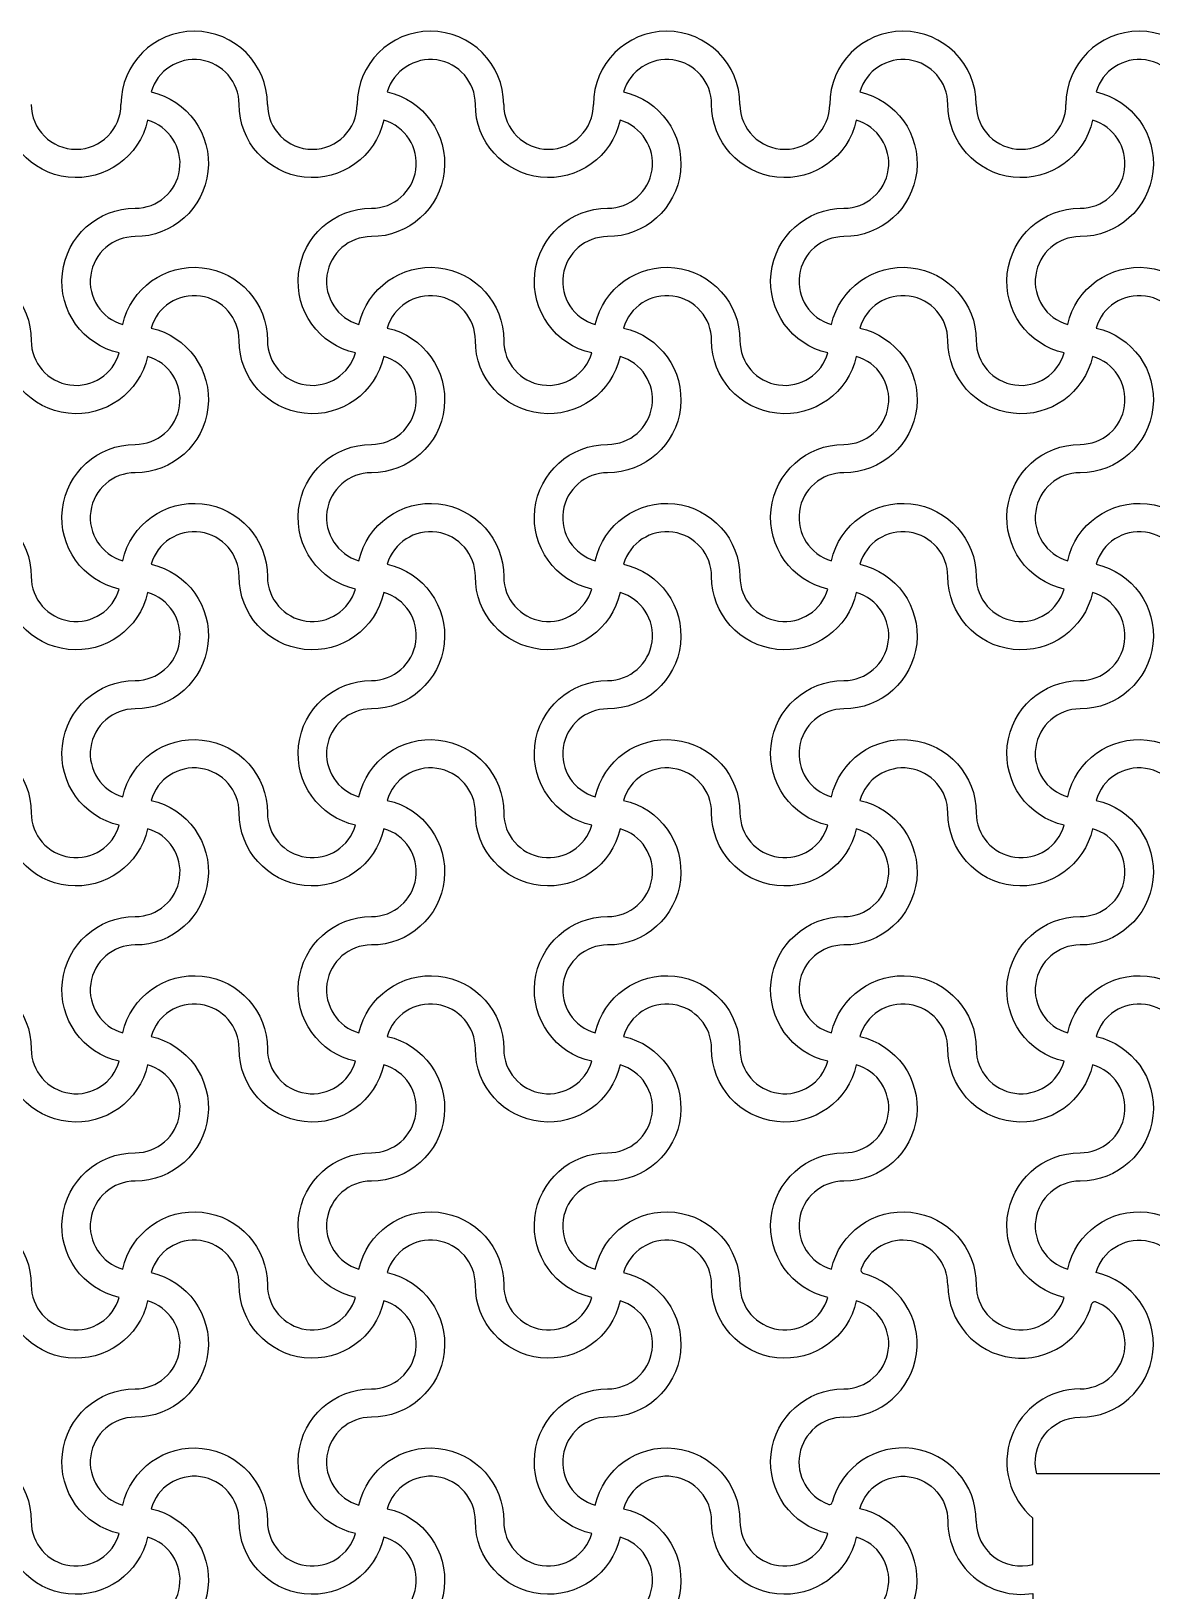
# Model space of a CAD drawing. Header units: millimetres. Extents: x 24 to 345, y 12 to 201.
# Drawn here: x 55.019 to 56.917, y 40.176 to 42.818 of the extents above; entities that cross this region are included whole.
import ezdxf

# ---------------------------------------------------------------- set-up
doc = ezdxf.new("R2010")
doc.units = ezdxf.units.MM
doc.header["$MEASUREMENT"] = 0
doc.layers.add('5th metal (rf+ground)', color=240, linetype='Continuous')

msp = doc.modelspace()

# ---------------------------------------------------------------- linework, layer by layer
at = {"layer": '5th metal (rf+ground)'}
msp.add_line((56.7153, 40.22089), (56.7153, 40.29947), dxfattribs=at)
msp.add_line((56.7153, 40.22089), (56.7153, 40.29947), dxfattribs=at)
msp.add_line((56.7153, 40.22089), (56.7153, 40.29947), dxfattribs=at)
msp.add_line((56.7153, 40.22089), (56.7153, 40.29947), dxfattribs=at)
for points in [[(55.21633, 42.66724, -0.8959788), (54.9713, 42.69421, 0.8687853), (54.82227, 42.71524, -0.8959788), (54.7953, 42.47021, 0.8687853), (54.77427, 42.32118, -0.8959788), (55.0193, 42.29421, 0.8687853), (55.16833, 42.27318, -0.8959788), (55.1953, 42.51821, 0.8687853)], [(55.21633, 42.66724, -0.8959788), (54.9713, 42.69421, 0.8687853), (54.82227, 42.71524, -0.8959788), (54.7953, 42.47021, 0.8687853), (54.77427, 42.32118, -0.8959788), (55.0193, 42.29421, 0.8687853), (55.16833, 42.27318, -0.8959788), (55.1953, 42.51821, 0.8687853)], [(55.21633, 42.66724, -0.8959788), (54.9713, 42.69421, 0.8687853), (54.82227, 42.71524, -0.8959788), (54.7953, 42.47021, 0.8687853), (54.77427, 42.32118, -0.8959788), (55.0193, 42.29421, 0.8687853), (55.16833, 42.27318, -0.8959788), (55.1953, 42.51821, 0.8687853)], [(55.21633, 42.66724, -0.8959788), (54.9713, 42.69421, 0.8687853), (54.82227, 42.71524, -0.8959788), (54.7953, 42.47021, 0.8687853), (54.77427, 42.32118, -0.8959788), (55.0193, 42.29421, 0.8687853), (55.16833, 42.27318, -0.8959788), (55.1953, 42.51821, 0.8687853)], [(55.61633, 42.66724, -0.8959788), (55.3713, 42.69421, 0.8687853), (55.22227, 42.71524, -0.8959788), (55.1953, 42.47021, 0.8687853), (55.17427, 42.32118, -0.8959788), (55.4193, 42.29421, 0.8687853), (55.56833, 42.27318, -0.8959788), (55.5953, 42.51821, 0.8687853)], [(55.61633, 42.66724, -0.8959788), (55.3713, 42.69421, 0.8687853), (55.22227, 42.71524, -0.8959788), (55.1953, 42.47021, 0.8687853), (55.17427, 42.32118, -0.8959788), (55.4193, 42.29421, 0.8687853), (55.56833, 42.27318, -0.8959788), (55.5953, 42.51821, 0.8687853)], [(55.61633, 42.66724, -0.8959788), (55.3713, 42.69421, 0.8687853), (55.22227, 42.71524, -0.8959788), (55.1953, 42.47021, 0.8687853), (55.17427, 42.32118, -0.8959788), (55.4193, 42.29421, 0.8687853), (55.56833, 42.27318, -0.8959788), (55.5953, 42.51821, 0.8687853)], [(55.61633, 42.66724, -0.8959788), (55.3713, 42.69421, 0.8687853), (55.22227, 42.71524, -0.8959788), (55.1953, 42.47021, 0.8687853), (55.17427, 42.32118, -0.8959788), (55.4193, 42.29421, 0.8687853), (55.56833, 42.27318, -0.8959788), (55.5953, 42.51821, 0.8687853)], [(56.01633, 42.66724, -0.8959788), (55.7713, 42.69421, 0.8687853), (55.62227, 42.71524, -0.8959788), (55.5953, 42.47021, 0.8687853), (55.57427, 42.32118, -0.8959788), (55.8193, 42.29421, 0.8687853), (55.96833, 42.27318, -0.8959788), (55.9953, 42.51821, 0.8687853)], [(56.01633, 42.66724, -0.8959788), (55.7713, 42.69421, 0.8687853), (55.62227, 42.71524, -0.8959788), (55.5953, 42.47021, 0.8687853), (55.57427, 42.32118, -0.8959788), (55.8193, 42.29421, 0.8687853), (55.96833, 42.27318, -0.8959788), (55.9953, 42.51821, 0.8687853)], [(56.01633, 42.66724, -0.8959788), (55.7713, 42.69421, 0.8687853), (55.62227, 42.71524, -0.8959788), (55.5953, 42.47021, 0.8687853), (55.57427, 42.32118, -0.8959788), (55.8193, 42.29421, 0.8687853), (55.96833, 42.27318, -0.8959788), (55.9953, 42.51821, 0.8687853)], [(56.01633, 42.66724, -0.8959788), (55.7713, 42.69421, 0.8687853), (55.62227, 42.71524, -0.8959788), (55.5953, 42.47021, 0.8687853), (55.57427, 42.32118, -0.8959788), (55.8193, 42.29421, 0.8687853), (55.96833, 42.27318, -0.8959788), (55.9953, 42.51821, 0.8687853)], [(56.41633, 42.66724, -0.8959788), (56.1713, 42.69421, 0.8687853), (56.02227, 42.71524, -0.8959788), (55.9953, 42.47021, 0.8687853), (55.97427, 42.32118, -0.8959788), (56.2193, 42.29421, 0.8687853), (56.36833, 42.27318, -0.8959788), (56.3953, 42.51821, 0.8687853)], [(56.41633, 42.66724, -0.8959788), (56.1713, 42.69421, 0.8687853), (56.02227, 42.71524, -0.8959788), (55.9953, 42.47021, 0.8687853), (55.97427, 42.32118, -0.8959788), (56.2193, 42.29421, 0.8687853), (56.36833, 42.27318, -0.8959788), (56.3953, 42.51821, 0.8687853)], [(56.41633, 42.66724, -0.8959788), (56.1713, 42.69421, 0.8687853), (56.02227, 42.71524, -0.8959788), (55.9953, 42.47021, 0.8687853), (55.97427, 42.32118, -0.8959788), (56.2193, 42.29421, 0.8687853), (56.36833, 42.27318, -0.8959788), (56.3953, 42.51821, 0.8687853)], [(56.41633, 42.66724, -0.8959788), (56.1713, 42.69421, 0.8687853), (56.02227, 42.71524, -0.8959788), (55.9953, 42.47021, 0.8687853), (55.97427, 42.32118, -0.8959788), (56.2193, 42.29421, 0.8687853), (56.36833, 42.27318, -0.8959788), (56.3953, 42.51821, 0.8687853)], [(56.81633, 42.66724, -0.8959788), (56.5713, 42.69421, 0.8687853), (56.42227, 42.71524, -0.8959788), (56.3953, 42.47021, 0.8687853), (56.37427, 42.32118, -0.8959788), (56.6193, 42.29421, 0.8687853), (56.76833, 42.27318, -0.8959788), (56.7953, 42.51821, 0.8687853)], [(56.81633, 42.66724, -0.8959788), (56.5713, 42.69421, 0.8687853), (56.42227, 42.71524, -0.8959788), (56.3953, 42.47021, 0.8687853), (56.37427, 42.32118, -0.8959788), (56.6193, 42.29421, 0.8687853), (56.76833, 42.27318, -0.8959788), (56.7953, 42.51821, 0.8687853)], [(56.81633, 42.66724, -0.8959788), (56.5713, 42.69421, 0.8687853), (56.42227, 42.71524, -0.8959788), (56.3953, 42.47021, 0.8687853), (56.37427, 42.32118, -0.8959788), (56.6193, 42.29421, 0.8687853), (56.76833, 42.27318, -0.8959788), (56.7953, 42.51821, 0.8687853)], [(56.81633, 42.66724, -0.8959788), (56.5713, 42.69421, 0.8687853), (56.42227, 42.71524, -0.8959788), (56.3953, 42.47021, 0.8687853), (56.37427, 42.32118, -0.8959788), (56.6193, 42.29421, 0.8687853), (56.76833, 42.27318, -0.8959788), (56.7953, 42.51821, 0.8687853)], [(57.21633, 42.66724, -0.8959788), (56.9713, 42.69421, 0.8687853), (56.82227, 42.71524, -0.8959788), (56.7953, 42.47021, 0.8687853), (56.77427, 42.32118, -0.8959788), (57.0193, 42.29421, 0.8687853), (57.16833, 42.27318, -0.8959788), (57.1953, 42.51821, 0.8687853)], [(57.21633, 42.66724, -0.8959788), (56.9713, 42.69421, 0.8687853), (56.82227, 42.71524, -0.8959788), (56.7953, 42.47021, 0.8687853), (56.77427, 42.32118, -0.8959788), (57.0193, 42.29421, 0.8687853), (57.16833, 42.27318, -0.8959788), (57.1953, 42.51821, 0.8687853)], [(57.21633, 42.66724, -0.8959788), (56.9713, 42.69421, 0.8687853), (56.82227, 42.71524, -0.8959788), (56.7953, 42.47021, 0.8687853), (56.77427, 42.32118, -0.8959788), (57.0193, 42.29421, 0.8687853), (57.16833, 42.27318, -0.8959788), (57.1953, 42.51821, 0.8687853)], [(57.21633, 42.66724, -0.8959788), (56.9713, 42.69421, 0.8687853), (56.82227, 42.71524, -0.8959788), (56.7953, 42.47021, 0.8687853), (56.77427, 42.32118, -0.8959788), (57.0193, 42.29421, 0.8687853), (57.16833, 42.27318, -0.8959788), (57.1953, 42.51821, 0.8687853)], [(55.21633, 42.26724, -0.8959788), (54.9713, 42.29421, 0.8687853), (54.82227, 42.31524, -0.8959788), (54.7953, 42.07021, 0.8687853), (54.77427, 41.92118, -0.8959788), (55.0193, 41.89421, 0.8687853), (55.16833, 41.87318, -0.8959788), (55.1953, 42.11821, 0.8687853)], [(55.21633, 42.26724, -0.8959788), (54.9713, 42.29421, 0.8687853), (54.82227, 42.31524, -0.8959788), (54.7953, 42.07021, 0.8687853), (54.77427, 41.92118, -0.8959788), (55.0193, 41.89421, 0.8687853), (55.16833, 41.87318, -0.8959788), (55.1953, 42.11821, 0.8687853)], [(55.21633, 42.26724, -0.8959788), (54.9713, 42.29421, 0.8687853), (54.82227, 42.31524, -0.8959788), (54.7953, 42.07021, 0.8687853), (54.77427, 41.92118, -0.8959788), (55.0193, 41.89421, 0.8687853), (55.16833, 41.87318, -0.8959788), (55.1953, 42.11821, 0.8687853)], [(55.21633, 42.26724, -0.8959788), (54.9713, 42.29421, 0.8687853), (54.82227, 42.31524, -0.8959788), (54.7953, 42.07021, 0.8687853), (54.77427, 41.92118, -0.8959788), (55.0193, 41.89421, 0.8687853), (55.16833, 41.87318, -0.8959788), (55.1953, 42.11821, 0.8687853)], [(55.61633, 42.26724, -0.8959788), (55.3713, 42.29421, 0.8687853), (55.22227, 42.31524, -0.8959788), (55.1953, 42.07021, 0.8687853), (55.17427, 41.92118, -0.8959788), (55.4193, 41.89421, 0.8687853), (55.56833, 41.87318, -0.8959788), (55.5953, 42.11821, 0.8687853)], [(55.61633, 42.26724, -0.8959788), (55.3713, 42.29421, 0.8687853), (55.22227, 42.31524, -0.8959788), (55.1953, 42.07021, 0.8687853), (55.17427, 41.92118, -0.8959788), (55.4193, 41.89421, 0.8687853), (55.56833, 41.87318, -0.8959788), (55.5953, 42.11821, 0.8687853)], [(55.61633, 42.26724, -0.8959788), (55.3713, 42.29421, 0.8687853), (55.22227, 42.31524, -0.8959788), (55.1953, 42.07021, 0.8687853), (55.17427, 41.92118, -0.8959788), (55.4193, 41.89421, 0.8687853), (55.56833, 41.87318, -0.8959788), (55.5953, 42.11821, 0.8687853)], [(55.61633, 42.26724, -0.8959788), (55.3713, 42.29421, 0.8687853), (55.22227, 42.31524, -0.8959788), (55.1953, 42.07021, 0.8687853), (55.17427, 41.92118, -0.8959788), (55.4193, 41.89421, 0.8687853), (55.56833, 41.87318, -0.8959788), (55.5953, 42.11821, 0.8687853)], [(56.01633, 42.26724, -0.8959788), (55.7713, 42.29421, 0.8687853), (55.62227, 42.31524, -0.8959788), (55.5953, 42.07021, 0.8687853), (55.57427, 41.92118, -0.8959788), (55.8193, 41.89421, 0.8687853), (55.96833, 41.87318, -0.8959788), (55.9953, 42.11821, 0.8687853)], [(56.01633, 42.26724, -0.8959788), (55.7713, 42.29421, 0.8687853), (55.62227, 42.31524, -0.8959788), (55.5953, 42.07021, 0.8687853), (55.57427, 41.92118, -0.8959788), (55.8193, 41.89421, 0.8687853), (55.96833, 41.87318, -0.8959788), (55.9953, 42.11821, 0.8687853)], [(56.01633, 42.26724, -0.8959788), (55.7713, 42.29421, 0.8687853), (55.62227, 42.31524, -0.8959788), (55.5953, 42.07021, 0.8687853), (55.57427, 41.92118, -0.8959788), (55.8193, 41.89421, 0.8687853), (55.96833, 41.87318, -0.8959788), (55.9953, 42.11821, 0.8687853)], [(56.01633, 42.26724, -0.8959788), (55.7713, 42.29421, 0.8687853), (55.62227, 42.31524, -0.8959788), (55.5953, 42.07021, 0.8687853), (55.57427, 41.92118, -0.8959788), (55.8193, 41.89421, 0.8687853), (55.96833, 41.87318, -0.8959788), (55.9953, 42.11821, 0.8687853)], [(56.41633, 42.26724, -0.8959788), (56.1713, 42.29421, 0.8687853), (56.02227, 42.31524, -0.8959788), (55.9953, 42.07021, 0.8687853), (55.97427, 41.92118, -0.8959788), (56.2193, 41.89421, 0.8687853), (56.36833, 41.87318, -0.8959788), (56.3953, 42.11821, 0.8687853)], [(56.41633, 42.26724, -0.8959788), (56.1713, 42.29421, 0.8687853), (56.02227, 42.31524, -0.8959788), (55.9953, 42.07021, 0.8687853), (55.97427, 41.92118, -0.8959788), (56.2193, 41.89421, 0.8687853), (56.36833, 41.87318, -0.8959788), (56.3953, 42.11821, 0.8687853)], [(56.41633, 42.26724, -0.8959788), (56.1713, 42.29421, 0.8687853), (56.02227, 42.31524, -0.8959788), (55.9953, 42.07021, 0.8687853), (55.97427, 41.92118, -0.8959788), (56.2193, 41.89421, 0.8687853), (56.36833, 41.87318, -0.8959788), (56.3953, 42.11821, 0.8687853)], [(56.41633, 42.26724, -0.8959788), (56.1713, 42.29421, 0.8687853), (56.02227, 42.31524, -0.8959788), (55.9953, 42.07021, 0.8687853), (55.97427, 41.92118, -0.8959788), (56.2193, 41.89421, 0.8687853), (56.36833, 41.87318, -0.8959788), (56.3953, 42.11821, 0.8687853)], [(56.81633, 42.26724, -0.8959788), (56.5713, 42.29421, 0.8687853), (56.42227, 42.31524, -0.8959788), (56.3953, 42.07021, 0.8687853), (56.37427, 41.92118, -0.8959788), (56.6193, 41.89421, 0.8687853), (56.76833, 41.87318, -0.8959788), (56.7953, 42.11821, 0.8687853)], [(56.81633, 42.26724, -0.8959788), (56.5713, 42.29421, 0.8687853), (56.42227, 42.31524, -0.8959788), (56.3953, 42.07021, 0.8687853), (56.37427, 41.92118, -0.8959788), (56.6193, 41.89421, 0.8687853), (56.76833, 41.87318, -0.8959788), (56.7953, 42.11821, 0.8687853)], [(56.81633, 42.26724, -0.8959788), (56.5713, 42.29421, 0.8687853), (56.42227, 42.31524, -0.8959788), (56.3953, 42.07021, 0.8687853), (56.37427, 41.92118, -0.8959788), (56.6193, 41.89421, 0.8687853), (56.76833, 41.87318, -0.8959788), (56.7953, 42.11821, 0.8687853)], [(56.81633, 42.26724, -0.8959788), (56.5713, 42.29421, 0.8687853), (56.42227, 42.31524, -0.8959788), (56.3953, 42.07021, 0.8687853), (56.37427, 41.92118, -0.8959788), (56.6193, 41.89421, 0.8687853), (56.76833, 41.87318, -0.8959788), (56.7953, 42.11821, 0.8687853)], [(57.21633, 42.26724, -0.8959788), (56.9713, 42.29421, 0.8687853), (56.82227, 42.31524, -0.8959788), (56.7953, 42.07021, 0.8687853), (56.77427, 41.92118, -0.8959788), (57.0193, 41.89421, 0.8687853), (57.16833, 41.87318, -0.8959788), (57.1953, 42.11821, 0.8687853)], [(57.21633, 42.26724, -0.8959788), (56.9713, 42.29421, 0.8687853), (56.82227, 42.31524, -0.8959788), (56.7953, 42.07021, 0.8687853), (56.77427, 41.92118, -0.8959788), (57.0193, 41.89421, 0.8687853), (57.16833, 41.87318, -0.8959788), (57.1953, 42.11821, 0.8687853)], [(57.21633, 42.26724, -0.8959788), (56.9713, 42.29421, 0.8687853), (56.82227, 42.31524, -0.8959788), (56.7953, 42.07021, 0.8687853), (56.77427, 41.92118, -0.8959788), (57.0193, 41.89421, 0.8687853), (57.16833, 41.87318, -0.8959788), (57.1953, 42.11821, 0.8687853)], [(57.21633, 42.26724, -0.8959788), (56.9713, 42.29421, 0.8687853), (56.82227, 42.31524, -0.8959788), (56.7953, 42.07021, 0.8687853), (56.77427, 41.92118, -0.8959788), (57.0193, 41.89421, 0.8687853), (57.16833, 41.87318, -0.8959788), (57.1953, 42.11821, 0.8687853)], [(55.21633, 41.86724, -0.8959788), (54.9713, 41.89421, 0.8687853), (54.82227, 41.91524, -0.8959788), (54.7953, 41.67021, 0.8687853), (54.77427, 41.52118, -0.8959788), (55.0193, 41.49421, 0.8687853), (55.16833, 41.47318, -0.8959788), (55.1953, 41.71821, 0.8687853)], [(55.21633, 41.86724, -0.8959788), (54.9713, 41.89421, 0.8687853), (54.82227, 41.91524, -0.8959788), (54.7953, 41.67021, 0.8687853), (54.77427, 41.52118, -0.8959788), (55.0193, 41.49421, 0.8687853), (55.16833, 41.47318, -0.8959788), (55.1953, 41.71821, 0.8687853)], [(55.21633, 41.86724, -0.8959788), (54.9713, 41.89421, 0.8687853), (54.82227, 41.91524, -0.8959788), (54.7953, 41.67021, 0.8687853), (54.77427, 41.52118, -0.8959788), (55.0193, 41.49421, 0.8687853), (55.16833, 41.47318, -0.8959788), (55.1953, 41.71821, 0.8687853)], [(55.21633, 41.86724, -0.8959788), (54.9713, 41.89421, 0.8687853), (54.82227, 41.91524, -0.8959788), (54.7953, 41.67021, 0.8687853), (54.77427, 41.52118, -0.8959788), (55.0193, 41.49421, 0.8687853), (55.16833, 41.47318, -0.8959788), (55.1953, 41.71821, 0.8687853)], [(55.61633, 41.86724, -0.8959788), (55.3713, 41.89421, 0.8687853), (55.22227, 41.91524, -0.8959788), (55.1953, 41.67021, 0.8687853), (55.17427, 41.52118, -0.8959788), (55.4193, 41.49421, 0.8687853), (55.56833, 41.47318, -0.8959788), (55.5953, 41.71821, 0.8687853)], [(55.61633, 41.86724, -0.8959788), (55.3713, 41.89421, 0.8687853), (55.22227, 41.91524, -0.8959788), (55.1953, 41.67021, 0.8687853), (55.17427, 41.52118, -0.8959788), (55.4193, 41.49421, 0.8687853), (55.56833, 41.47318, -0.8959788), (55.5953, 41.71821, 0.8687853)], [(55.61633, 41.86724, -0.8959788), (55.3713, 41.89421, 0.8687853), (55.22227, 41.91524, -0.8959788), (55.1953, 41.67021, 0.8687853), (55.17427, 41.52118, -0.8959788), (55.4193, 41.49421, 0.8687853), (55.56833, 41.47318, -0.8959788), (55.5953, 41.71821, 0.8687853)], [(55.61633, 41.86724, -0.8959788), (55.3713, 41.89421, 0.8687853), (55.22227, 41.91524, -0.8959788), (55.1953, 41.67021, 0.8687853), (55.17427, 41.52118, -0.8959788), (55.4193, 41.49421, 0.8687853), (55.56833, 41.47318, -0.8959788), (55.5953, 41.71821, 0.8687853)], [(56.01633, 41.86724, -0.8959788), (55.7713, 41.89421, 0.8687853), (55.62227, 41.91524, -0.8959788), (55.5953, 41.67021, 0.8687853), (55.57427, 41.52118, -0.8959788), (55.8193, 41.49421, 0.8687853), (55.96833, 41.47318, -0.8959788), (55.9953, 41.71821, 0.8687853)], [(56.01633, 41.86724, -0.8959788), (55.7713, 41.89421, 0.8687853), (55.62227, 41.91524, -0.8959788), (55.5953, 41.67021, 0.8687853), (55.57427, 41.52118, -0.8959788), (55.8193, 41.49421, 0.8687853), (55.96833, 41.47318, -0.8959788), (55.9953, 41.71821, 0.8687853)], [(56.01633, 41.86724, -0.8959788), (55.7713, 41.89421, 0.8687853), (55.62227, 41.91524, -0.8959788), (55.5953, 41.67021, 0.8687853), (55.57427, 41.52118, -0.8959788), (55.8193, 41.49421, 0.8687853), (55.96833, 41.47318, -0.8959788), (55.9953, 41.71821, 0.8687853)], [(56.01633, 41.86724, -0.8959788), (55.7713, 41.89421, 0.8687853), (55.62227, 41.91524, -0.8959788), (55.5953, 41.67021, 0.8687853), (55.57427, 41.52118, -0.8959788), (55.8193, 41.49421, 0.8687853), (55.96833, 41.47318, -0.8959788), (55.9953, 41.71821, 0.8687853)], [(56.41633, 41.86724, -0.8959788), (56.1713, 41.89421, 0.8687853), (56.02227, 41.91524, -0.8959788), (55.9953, 41.67021, 0.8687853), (55.97427, 41.52118, -0.8959788), (56.2193, 41.49421, 0.8687853), (56.36833, 41.47318, -0.8959788), (56.3953, 41.71821, 0.8687853)], [(56.41633, 41.86724, -0.8959788), (56.1713, 41.89421, 0.8687853), (56.02227, 41.91524, -0.8959788), (55.9953, 41.67021, 0.8687853), (55.97427, 41.52118, -0.8959788), (56.2193, 41.49421, 0.8687853), (56.36833, 41.47318, -0.8959788), (56.3953, 41.71821, 0.8687853)], [(56.41633, 41.86724, -0.8959788), (56.1713, 41.89421, 0.8687853), (56.02227, 41.91524, -0.8959788), (55.9953, 41.67021, 0.8687853), (55.97427, 41.52118, -0.8959788), (56.2193, 41.49421, 0.8687853), (56.36833, 41.47318, -0.8959788), (56.3953, 41.71821, 0.8687853)], [(56.41633, 41.86724, -0.8959788), (56.1713, 41.89421, 0.8687853), (56.02227, 41.91524, -0.8959788), (55.9953, 41.67021, 0.8687853), (55.97427, 41.52118, -0.8959788), (56.2193, 41.49421, 0.8687853), (56.36833, 41.47318, -0.8959788), (56.3953, 41.71821, 0.8687853)], [(56.81633, 41.86724, -0.8959788), (56.5713, 41.89421, 0.8687853), (56.42227, 41.91524, -0.8959788), (56.3953, 41.67021, 0.8687853), (56.37427, 41.52118, -0.8959788), (56.6193, 41.49421, 0.8687853), (56.76833, 41.47318, -0.8959788), (56.7953, 41.71821, 0.8687853)], [(56.81633, 41.86724, -0.8959788), (56.5713, 41.89421, 0.8687853), (56.42227, 41.91524, -0.8959788), (56.3953, 41.67021, 0.8687853), (56.37427, 41.52118, -0.8959788), (56.6193, 41.49421, 0.8687853), (56.76833, 41.47318, -0.8959788), (56.7953, 41.71821, 0.8687853)], [(56.81633, 41.86724, -0.8959788), (56.5713, 41.89421, 0.8687853), (56.42227, 41.91524, -0.8959788), (56.3953, 41.67021, 0.8687853), (56.37427, 41.52118, -0.8959788), (56.6193, 41.49421, 0.8687853), (56.76833, 41.47318, -0.8959788), (56.7953, 41.71821, 0.8687853)], [(56.81633, 41.86724, -0.8959788), (56.5713, 41.89421, 0.8687853), (56.42227, 41.91524, -0.8959788), (56.3953, 41.67021, 0.8687853), (56.37427, 41.52118, -0.8959788), (56.6193, 41.49421, 0.8687853), (56.76833, 41.47318, -0.8959788), (56.7953, 41.71821, 0.8687853)], [(57.21633, 41.86724, -0.8959788), (56.9713, 41.89421, 0.8687853), (56.82227, 41.91524, -0.8959788), (56.7953, 41.67021, 0.8687853), (56.77427, 41.52118, -0.8959788), (57.0193, 41.49421, 0.8687853), (57.16833, 41.47318, -0.8959788), (57.1953, 41.71821, 0.8687853)], [(57.21633, 41.86724, -0.8959788), (56.9713, 41.89421, 0.8687853), (56.82227, 41.91524, -0.8959788), (56.7953, 41.67021, 0.8687853), (56.77427, 41.52118, -0.8959788), (57.0193, 41.49421, 0.8687853), (57.16833, 41.47318, -0.8959788), (57.1953, 41.71821, 0.8687853)], [(57.21633, 41.86724, -0.8959788), (56.9713, 41.89421, 0.8687853), (56.82227, 41.91524, -0.8959788), (56.7953, 41.67021, 0.8687853), (56.77427, 41.52118, -0.8959788), (57.0193, 41.49421, 0.8687853), (57.16833, 41.47318, -0.8959788), (57.1953, 41.71821, 0.8687853)], [(57.21633, 41.86724, -0.8959788), (56.9713, 41.89421, 0.8687853), (56.82227, 41.91524, -0.8959788), (56.7953, 41.67021, 0.8687853), (56.77427, 41.52118, -0.8959788), (57.0193, 41.49421, 0.8687853), (57.16833, 41.47318, -0.8959788), (57.1953, 41.71821, 0.8687853)], [(55.21633, 41.46724, -0.8959788), (54.9713, 41.49421, 0.8687853), (54.82227, 41.51524, -0.8959788), (54.7953, 41.27021, 0.8687853), (54.77427, 41.12118, -0.8959788), (55.0193, 41.09421, 0.8687853), (55.16833, 41.07318, -0.8959788), (55.1953, 41.31821, 0.8687853)], [(55.21633, 41.46724, -0.8959788), (54.9713, 41.49421, 0.8687853), (54.82227, 41.51524, -0.8959788), (54.7953, 41.27021, 0.8687853), (54.77427, 41.12118, -0.8959788), (55.0193, 41.09421, 0.8687853), (55.16833, 41.07318, -0.8959788), (55.1953, 41.31821, 0.8687853)], [(55.21633, 41.46724, -0.8959788), (54.9713, 41.49421, 0.8687853), (54.82227, 41.51524, -0.8959788), (54.7953, 41.27021, 0.8687853), (54.77427, 41.12118, -0.8959788), (55.0193, 41.09421, 0.8687853), (55.16833, 41.07318, -0.8959788), (55.1953, 41.31821, 0.8687853)], [(55.21633, 41.46724, -0.8959788), (54.9713, 41.49421, 0.8687853), (54.82227, 41.51524, -0.8959788), (54.7953, 41.27021, 0.8687853), (54.77427, 41.12118, -0.8959788), (55.0193, 41.09421, 0.8687853), (55.16833, 41.07318, -0.8959788), (55.1953, 41.31821, 0.8687853)], [(55.61633, 41.46724, -0.8959788), (55.3713, 41.49421, 0.8687853), (55.22227, 41.51524, -0.8959788), (55.1953, 41.27021, 0.8687853), (55.17427, 41.12118, -0.8959788), (55.4193, 41.09421, 0.8687853), (55.56833, 41.07318, -0.8959788), (55.5953, 41.31821, 0.8687853)], [(55.61633, 41.46724, -0.8959788), (55.3713, 41.49421, 0.8687853), (55.22227, 41.51524, -0.8959788), (55.1953, 41.27021, 0.8687853), (55.17427, 41.12118, -0.8959788), (55.4193, 41.09421, 0.8687853), (55.56833, 41.07318, -0.8959788), (55.5953, 41.31821, 0.8687853)], [(55.61633, 41.46724, -0.8959788), (55.3713, 41.49421, 0.8687853), (55.22227, 41.51524, -0.8959788), (55.1953, 41.27021, 0.8687853), (55.17427, 41.12118, -0.8959788), (55.4193, 41.09421, 0.8687853), (55.56833, 41.07318, -0.8959788), (55.5953, 41.31821, 0.8687853)], [(55.61633, 41.46724, -0.8959788), (55.3713, 41.49421, 0.8687853), (55.22227, 41.51524, -0.8959788), (55.1953, 41.27021, 0.8687853), (55.17427, 41.12118, -0.8959788), (55.4193, 41.09421, 0.8687853), (55.56833, 41.07318, -0.8959788), (55.5953, 41.31821, 0.8687853)], [(56.01633, 41.46724, -0.8959788), (55.7713, 41.49421, 0.8687853), (55.62227, 41.51524, -0.8959788), (55.5953, 41.27021, 0.8687853), (55.57427, 41.12118, -0.8959788), (55.8193, 41.09421, 0.8687853), (55.96833, 41.07318, -0.8959788), (55.9953, 41.31821, 0.8687853)], [(56.01633, 41.46724, -0.8959788), (55.7713, 41.49421, 0.8687853), (55.62227, 41.51524, -0.8959788), (55.5953, 41.27021, 0.8687853), (55.57427, 41.12118, -0.8959788), (55.8193, 41.09421, 0.8687853), (55.96833, 41.07318, -0.8959788), (55.9953, 41.31821, 0.8687853)], [(56.01633, 41.46724, -0.8959788), (55.7713, 41.49421, 0.8687853), (55.62227, 41.51524, -0.8959788), (55.5953, 41.27021, 0.8687853), (55.57427, 41.12118, -0.8959788), (55.8193, 41.09421, 0.8687853), (55.96833, 41.07318, -0.8959788), (55.9953, 41.31821, 0.8687853)], [(56.01633, 41.46724, -0.8959788), (55.7713, 41.49421, 0.8687853), (55.62227, 41.51524, -0.8959788), (55.5953, 41.27021, 0.8687853), (55.57427, 41.12118, -0.8959788), (55.8193, 41.09421, 0.8687853), (55.96833, 41.07318, -0.8959788), (55.9953, 41.31821, 0.8687853)], [(56.41633, 41.46724, -0.8959788), (56.1713, 41.49421, 0.8687853), (56.02227, 41.51524, -0.8959788), (55.9953, 41.27021, 0.8687853), (55.97427, 41.12118, -0.8959788), (56.2193, 41.09421, 0.8687853), (56.36833, 41.07318, -0.8959788), (56.3953, 41.31821, 0.8687853)], [(56.41633, 41.46724, -0.8959788), (56.1713, 41.49421, 0.8687853), (56.02227, 41.51524, -0.8959788), (55.9953, 41.27021, 0.8687853), (55.97427, 41.12118, -0.8959788), (56.2193, 41.09421, 0.8687853), (56.36833, 41.07318, -0.8959788), (56.3953, 41.31821, 0.8687853)], [(56.41633, 41.46724, -0.8959788), (56.1713, 41.49421, 0.8687853), (56.02227, 41.51524, -0.8959788), (55.9953, 41.27021, 0.8687853), (55.97427, 41.12118, -0.8959788), (56.2193, 41.09421, 0.8687853), (56.36833, 41.07318, -0.8959788), (56.3953, 41.31821, 0.8687853)], [(56.41633, 41.46724, -0.8959788), (56.1713, 41.49421, 0.8687853), (56.02227, 41.51524, -0.8959788), (55.9953, 41.27021, 0.8687853), (55.97427, 41.12118, -0.8959788), (56.2193, 41.09421, 0.8687853), (56.36833, 41.07318, -0.8959788), (56.3953, 41.31821, 0.8687853)], [(56.81633, 41.46724, -0.8959788), (56.5713, 41.49421, 0.8687853), (56.42227, 41.51524, -0.8959788), (56.3953, 41.27021, 0.8687853), (56.37427, 41.12118, -0.8959788), (56.6193, 41.09421, 0.8687853), (56.76833, 41.07318, -0.8959788), (56.7953, 41.31821, 0.8687853)], [(56.81633, 41.46724, -0.8959788), (56.5713, 41.49421, 0.8687853), (56.42227, 41.51524, -0.8959788), (56.3953, 41.27021, 0.8687853), (56.37427, 41.12118, -0.8959788), (56.6193, 41.09421, 0.8687853), (56.76833, 41.07318, -0.8959788), (56.7953, 41.31821, 0.8687853)], [(56.81633, 41.46724, -0.8959788), (56.5713, 41.49421, 0.8687853), (56.42227, 41.51524, -0.8959788), (56.3953, 41.27021, 0.8687853), (56.37427, 41.12118, -0.8959788), (56.6193, 41.09421, 0.8687853), (56.76833, 41.07318, -0.8959788), (56.7953, 41.31821, 0.8687853)], [(56.81633, 41.46724, -0.8959788), (56.5713, 41.49421, 0.8687853), (56.42227, 41.51524, -0.8959788), (56.3953, 41.27021, 0.8687853), (56.37427, 41.12118, -0.8959788), (56.6193, 41.09421, 0.8687853), (56.76833, 41.07318, -0.8959788), (56.7953, 41.31821, 0.8687853)], [(57.21633, 41.46724, -0.8959788), (56.9713, 41.49421, 0.8687853), (56.82227, 41.51524, -0.8959788), (56.7953, 41.27021, 0.8687853), (56.77427, 41.12118, -0.8959788), (57.0193, 41.09421, 0.8687853), (57.16833, 41.07318, -0.8959788), (57.1953, 41.31821, 0.8687853)], [(57.21633, 41.46724, -0.8959788), (56.9713, 41.49421, 0.8687853), (56.82227, 41.51524, -0.8959788), (56.7953, 41.27021, 0.8687853), (56.77427, 41.12118, -0.8959788), (57.0193, 41.09421, 0.8687853), (57.16833, 41.07318, -0.8959788), (57.1953, 41.31821, 0.8687853)], [(57.21633, 41.46724, -0.8959788), (56.9713, 41.49421, 0.8687853), (56.82227, 41.51524, -0.8959788), (56.7953, 41.27021, 0.8687853), (56.77427, 41.12118, -0.8959788), (57.0193, 41.09421, 0.8687853), (57.16833, 41.07318, -0.8959788), (57.1953, 41.31821, 0.8687853)], [(57.21633, 41.46724, -0.8959788), (56.9713, 41.49421, 0.8687853), (56.82227, 41.51524, -0.8959788), (56.7953, 41.27021, 0.8687853), (56.77427, 41.12118, -0.8959788), (57.0193, 41.09421, 0.8687853), (57.16833, 41.07318, -0.8959788), (57.1953, 41.31821, 0.8687853)], [(55.21633, 41.06724, -0.8959788), (54.9713, 41.09421, 0.8687853), (54.82227, 41.11524, -0.8959788), (54.7953, 40.87021, 0.8687853), (54.77427, 40.72118, -0.8959788), (55.0193, 40.69421, 0.8687853), (55.16833, 40.67318, -0.8959788), (55.1953, 40.91821, 0.8687853)], [(55.21633, 41.06724, -0.8959788), (54.9713, 41.09421, 0.8687853), (54.82227, 41.11524, -0.8959788), (54.7953, 40.87021, 0.8687853), (54.77427, 40.72118, -0.8959788), (55.0193, 40.69421, 0.8687853), (55.16833, 40.67318, -0.8959788), (55.1953, 40.91821, 0.8687853)], [(55.21633, 41.06724, -0.8959788), (54.9713, 41.09421, 0.8687853), (54.82227, 41.11524, -0.8959788), (54.7953, 40.87021, 0.8687853), (54.77427, 40.72118, -0.8959788), (55.0193, 40.69421, 0.8687853), (55.16833, 40.67318, -0.8959788), (55.1953, 40.91821, 0.8687853)], [(55.21633, 41.06724, -0.8959788), (54.9713, 41.09421, 0.8687853), (54.82227, 41.11524, -0.8959788), (54.7953, 40.87021, 0.8687853), (54.77427, 40.72118, -0.8959788), (55.0193, 40.69421, 0.8687853), (55.16833, 40.67318, -0.8959788), (55.1953, 40.91821, 0.8687853)], [(55.61633, 41.06724, -0.8959788), (55.3713, 41.09421, 0.8687853), (55.22227, 41.11524, -0.8959788), (55.1953, 40.87021, 0.8687853), (55.17427, 40.72118, -0.8959788), (55.4193, 40.69421, 0.8687853), (55.56833, 40.67318, -0.8959788), (55.5953, 40.91821, 0.8687853)], [(55.61633, 41.06724, -0.8959788), (55.3713, 41.09421, 0.8687853), (55.22227, 41.11524, -0.8959788), (55.1953, 40.87021, 0.8687853), (55.17427, 40.72118, -0.8959788), (55.4193, 40.69421, 0.8687853), (55.56833, 40.67318, -0.8959788), (55.5953, 40.91821, 0.8687853)], [(55.61633, 41.06724, -0.8959788), (55.3713, 41.09421, 0.8687853), (55.22227, 41.11524, -0.8959788), (55.1953, 40.87021, 0.8687853), (55.17427, 40.72118, -0.8959788), (55.4193, 40.69421, 0.8687853), (55.56833, 40.67318, -0.8959788), (55.5953, 40.91821, 0.8687853)], [(55.61633, 41.06724, -0.8959788), (55.3713, 41.09421, 0.8687853), (55.22227, 41.11524, -0.8959788), (55.1953, 40.87021, 0.8687853), (55.17427, 40.72118, -0.8959788), (55.4193, 40.69421, 0.8687853), (55.56833, 40.67318, -0.8959788), (55.5953, 40.91821, 0.8687853)], [(56.01633, 41.06724, -0.8959788), (55.7713, 41.09421, 0.8687853), (55.62227, 41.11524, -0.8959788), (55.5953, 40.87021, 0.8687853), (55.57427, 40.72118, -0.8959788), (55.8193, 40.69421, 0.8687853), (55.96833, 40.67318, -0.8959788), (55.9953, 40.91821, 0.8687853)], [(56.01633, 41.06724, -0.8959788), (55.7713, 41.09421, 0.8687853), (55.62227, 41.11524, -0.8959788), (55.5953, 40.87021, 0.8687853), (55.57427, 40.72118, -0.8959788), (55.8193, 40.69421, 0.8687853), (55.96833, 40.67318, -0.8959788), (55.9953, 40.91821, 0.8687853)], [(56.01633, 41.06724, -0.8959788), (55.7713, 41.09421, 0.8687853), (55.62227, 41.11524, -0.8959788), (55.5953, 40.87021, 0.8687853), (55.57427, 40.72118, -0.8959788), (55.8193, 40.69421, 0.8687853), (55.96833, 40.67318, -0.8959788), (55.9953, 40.91821, 0.8687853)], [(56.01633, 41.06724, -0.8959788), (55.7713, 41.09421, 0.8687853), (55.62227, 41.11524, -0.8959788), (55.5953, 40.87021, 0.8687853), (55.57427, 40.72118, -0.8959788), (55.8193, 40.69421, 0.8687853), (55.96833, 40.67318, -0.8959788), (55.9953, 40.91821, 0.8687853)], [(56.41633, 41.06724, -0.8959788), (56.1713, 41.09421, 0.8687853), (56.02227, 41.11524, -0.8959788), (55.9953, 40.87021, 0.8687853), (55.97427, 40.72118, -0.8959788), (56.2193, 40.69421, 0.8687853), (56.36833, 40.67318, -0.8959788), (56.3953, 40.91821, 0.8687853)], [(56.41633, 41.06724, -0.8959788), (56.1713, 41.09421, 0.8687853), (56.02227, 41.11524, -0.8959788), (55.9953, 40.87021, 0.8687853), (55.97427, 40.72118, -0.8959788), (56.2193, 40.69421, 0.8687853), (56.36833, 40.67318, -0.8959788), (56.3953, 40.91821, 0.8687853)], [(56.41633, 41.06724, -0.8959788), (56.1713, 41.09421, 0.8687853), (56.02227, 41.11524, -0.8959788), (55.9953, 40.87021, 0.8687853), (55.97427, 40.72118, -0.8959788), (56.2193, 40.69421, 0.8687853), (56.36833, 40.67318, -0.8959788), (56.3953, 40.91821, 0.8687853)], [(56.41633, 41.06724, -0.8959788), (56.1713, 41.09421, 0.8687853), (56.02227, 41.11524, -0.8959788), (55.9953, 40.87021, 0.8687853), (55.97427, 40.72118, -0.8959788), (56.2193, 40.69421, 0.8687853), (56.36833, 40.67318, -0.8959788), (56.3953, 40.91821, 0.8687853)], [(56.81633, 41.06724, -0.8959788), (56.5713, 41.09421, 0.8687853), (56.42227, 41.11524, -0.8959788), (56.3953, 40.87021, 0.8687853), (56.37427, 40.72118, -0.8959788), (56.6193, 40.69421, 0.8687853), (56.76833, 40.67318, -0.8959788), (56.7953, 40.91821, 0.8687853)], [(56.81633, 41.06724, -0.8959788), (56.5713, 41.09421, 0.8687853), (56.42227, 41.11524, -0.8959788), (56.3953, 40.87021, 0.8687853), (56.37427, 40.72118, -0.8959788), (56.6193, 40.69421, 0.8687853), (56.76833, 40.67318, -0.8959788), (56.7953, 40.91821, 0.8687853)], [(56.81633, 41.06724, -0.8959788), (56.5713, 41.09421, 0.8687853), (56.42227, 41.11524, -0.8959788), (56.3953, 40.87021, 0.8687853), (56.37427, 40.72118, -0.8959788), (56.6193, 40.69421, 0.8687853), (56.76833, 40.67318, -0.8959788), (56.7953, 40.91821, 0.8687853)], [(56.81633, 41.06724, -0.8959788), (56.5713, 41.09421, 0.8687853), (56.42227, 41.11524, -0.8959788), (56.3953, 40.87021, 0.8687853), (56.37427, 40.72118, -0.8959788), (56.6193, 40.69421, 0.8687853), (56.76833, 40.67318, -0.8959788), (56.7953, 40.91821, 0.8687853)], [(57.21633, 41.06724, -0.8959788), (56.9713, 41.09421, 0.8687853), (56.82227, 41.11524, -0.8959788), (56.7953, 40.87021, 0.8687853), (56.77427, 40.72118, -0.8959788), (57.0193, 40.69421, 0.8687853), (57.16833, 40.67318, -0.8959788), (57.1953, 40.91821, 0.8687853)], [(57.21633, 41.06724, -0.8959788), (56.9713, 41.09421, 0.8687853), (56.82227, 41.11524, -0.8959788), (56.7953, 40.87021, 0.8687853), (56.77427, 40.72118, -0.8959788), (57.0193, 40.69421, 0.8687853), (57.16833, 40.67318, -0.8959788), (57.1953, 40.91821, 0.8687853)], [(57.21633, 41.06724, -0.8959788), (56.9713, 41.09421, 0.8687853), (56.82227, 41.11524, -0.8959788), (56.7953, 40.87021, 0.8687853), (56.77427, 40.72118, -0.8959788), (57.0193, 40.69421, 0.8687853), (57.16833, 40.67318, -0.8959788), (57.1953, 40.91821, 0.8687853)], [(57.21633, 41.06724, -0.8959788), (56.9713, 41.09421, 0.8687853), (56.82227, 41.11524, -0.8959788), (56.7953, 40.87021, 0.8687853), (56.77427, 40.72118, -0.8959788), (57.0193, 40.69421, 0.8687853), (57.16833, 40.67318, -0.8959788), (57.1953, 40.91821, 0.8687853)], [(55.21633, 40.66724, -0.8959788), (54.9713, 40.69421, 0.8687853), (54.82227, 40.71524, -0.8959788), (54.7953, 40.47021, 0.8687853), (54.77427, 40.32118, -0.8959788), (55.0193, 40.29421, 0.8687853), (55.16833, 40.27318, -0.8959788), (55.1953, 40.51821, 0.8687853)], [(55.21633, 40.66724, -0.8959788), (54.9713, 40.69421, 0.8687853), (54.82227, 40.71524, -0.8959788), (54.7953, 40.47021, 0.8687853), (54.77427, 40.32118, -0.8959788), (55.0193, 40.29421, 0.8687853), (55.16833, 40.27318, -0.8959788), (55.1953, 40.51821, 0.8687853)], [(55.21633, 40.66724, -0.8959788), (54.9713, 40.69421, 0.8687853), (54.82227, 40.71524, -0.8959788), (54.7953, 40.47021, 0.8687853), (54.77427, 40.32118, -0.8959788), (55.0193, 40.29421, 0.8687853), (55.16833, 40.27318, -0.8959788), (55.1953, 40.51821, 0.8687853)], [(55.21633, 40.66724, -0.8959788), (54.9713, 40.69421, 0.8687853), (54.82227, 40.71524, -0.8959788), (54.7953, 40.47021, 0.8687853), (54.77427, 40.32118, -0.8959788), (55.0193, 40.29421, 0.8687853), (55.16833, 40.27318, -0.8959788), (55.1953, 40.51821, 0.8687853)], [(55.61633, 40.66724, -0.8959788), (55.3713, 40.69421, 0.8687853), (55.22227, 40.71524, -0.8959788), (55.1953, 40.47021, 0.8687853), (55.17427, 40.32118, -0.8959788), (55.4193, 40.29421, 0.8687853), (55.56833, 40.27318, -0.8959788), (55.5953, 40.51821, 0.8687853)], [(55.61633, 40.66724, -0.8959788), (55.3713, 40.69421, 0.8687853), (55.22227, 40.71524, -0.8959788), (55.1953, 40.47021, 0.8687853), (55.17427, 40.32118, -0.8959788), (55.4193, 40.29421, 0.8687853), (55.56833, 40.27318, -0.8959788), (55.5953, 40.51821, 0.8687853)], [(55.61633, 40.66724, -0.8959788), (55.3713, 40.69421, 0.8687853), (55.22227, 40.71524, -0.8959788), (55.1953, 40.47021, 0.8687853), (55.17427, 40.32118, -0.8959788), (55.4193, 40.29421, 0.8687853), (55.56833, 40.27318, -0.8959788), (55.5953, 40.51821, 0.8687853)], [(55.61633, 40.66724, -0.8959788), (55.3713, 40.69421, 0.8687853), (55.22227, 40.71524, -0.8959788), (55.1953, 40.47021, 0.8687853), (55.17427, 40.32118, -0.8959788), (55.4193, 40.29421, 0.8687853), (55.56833, 40.27318, -0.8959788), (55.5953, 40.51821, 0.8687853)], [(56.01633, 40.66724, -0.8959788), (55.7713, 40.69421, 0.8687853), (55.62227, 40.71524, -0.8959788), (55.5953, 40.47021, 0.8687853), (55.57427, 40.32118, -0.8959788), (55.8193, 40.29421, 0.8687853), (55.96833, 40.27318, -0.8959788), (55.9953, 40.51821, 0.8687853)], [(56.01633, 40.66724, -0.8959788), (55.7713, 40.69421, 0.8687853), (55.62227, 40.71524, -0.8959788), (55.5953, 40.47021, 0.8687853), (55.57427, 40.32118, -0.8959788), (55.8193, 40.29421, 0.8687853), (55.96833, 40.27318, -0.8959788), (55.9953, 40.51821, 0.8687853)], [(56.01633, 40.66724, -0.8959788), (55.7713, 40.69421, 0.8687853), (55.62227, 40.71524, -0.8959788), (55.5953, 40.47021, 0.8687853), (55.57427, 40.32118, -0.8959788), (55.8193, 40.29421, 0.8687853), (55.96833, 40.27318, -0.8959788), (55.9953, 40.51821, 0.8687853)], [(56.01633, 40.66724, -0.8959788), (55.7713, 40.69421, 0.8687853), (55.62227, 40.71524, -0.8959788), (55.5953, 40.47021, 0.8687853), (55.57427, 40.32118, -0.8959788), (55.8193, 40.29421, 0.8687853), (55.96833, 40.27318, -0.8959788), (55.9953, 40.51821, 0.8687853)], [(56.41633, 40.66724, -0.8959788), (56.1713, 40.69421, 0.8687853), (56.02227, 40.71524, -0.8959788), (55.9953, 40.47021, 0.8687853), (55.97427, 40.32118, -0.8959788), (56.2193, 40.29421, 0.8687853), (56.36833, 40.27318, -0.8959788), (56.3953, 40.51821, 0.8687853)], [(56.41633, 40.66724, -0.8959788), (56.1713, 40.69421, 0.8687853), (56.02227, 40.71524, -0.8959788), (55.9953, 40.47021, 0.8687853), (55.97427, 40.32118, -0.8959788), (56.2193, 40.29421, 0.8687853), (56.36833, 40.27318, -0.8959788), (56.3953, 40.51821, 0.8687853)], [(56.41633, 40.66724, -0.8959788), (56.1713, 40.69421, 0.8687853), (56.02227, 40.71524, -0.8959788), (55.9953, 40.47021, 0.8687853), (55.97427, 40.32118, -0.8959788), (56.2193, 40.29421, 0.8687853), (56.36833, 40.27318, -0.8959788), (56.3953, 40.51821, 0.8687853)], [(56.41633, 40.66724, -0.8959788), (56.1713, 40.69421, 0.8687853), (56.02227, 40.71524, -0.8959788), (55.9953, 40.47021, 0.8687853), (55.97427, 40.32118, -0.8959788), (56.2193, 40.29421, 0.8687853), (56.36833, 40.27318, -0.8959788), (56.3953, 40.51821, 0.8687853)], [(57.1953, 40.51821, 0.4624981), (57.07292, 40.37421), (56.72198, 40.37421, -0.4945431), (56.7953, 40.47021, 0.8959788), (56.82227, 40.71524, -0.8687853), (56.9713, 40.69421, 0.8959788), (57.21633, 40.66724, -0.8687853)], [(57.1953, 40.51821, 0.4624981), (57.07292, 40.37421), (56.72198, 40.37421, -0.4945431), (56.7953, 40.47021, 0.8959788), (56.82227, 40.71524, -0.8687853), (56.9713, 40.69421, 0.8959788), (57.21633, 40.66724, -0.8687853)], [(57.1953, 40.51821, 0.4624981), (57.07292, 40.37421), (56.72198, 40.37421, -0.4945431), (56.7953, 40.47021, 0.8959788), (56.82227, 40.71524, -0.8687853), (56.9713, 40.69421, 0.8959788), (57.21633, 40.66724, -0.8687853)], [(57.1953, 40.51821, 0.4624981), (57.07292, 40.37421), (56.72198, 40.37421, -0.4945431), (56.7953, 40.47021, 0.8959788), (56.82227, 40.71524, -0.8687853), (56.9713, 40.69421, 0.8959788), (57.21633, 40.66724, -0.8687853)], [(55.21633, 40.26724, -0.8959788), (54.9713, 40.29421, 0.8687853), (54.82227, 40.31524, -0.8959788), (54.7953, 40.07021, 0.8687853), (54.77427, 39.92118, -0.8959788), (55.0193, 39.89421, 0.8687853), (55.16833, 39.87318, -0.8959788), (55.1953, 40.11821, 0.8687853)], [(55.21633, 40.26724, -0.8959788), (54.9713, 40.29421, 0.8687853), (54.82227, 40.31524, -0.8959788), (54.7953, 40.07021, 0.8687853), (54.77427, 39.92118, -0.8959788), (55.0193, 39.89421, 0.8687853), (55.16833, 39.87318, -0.8959788), (55.1953, 40.11821, 0.8687853)], [(55.21633, 40.26724, -0.8959788), (54.9713, 40.29421, 0.8687853), (54.82227, 40.31524, -0.8959788), (54.7953, 40.07021, 0.8687853), (54.77427, 39.92118, -0.8959788), (55.0193, 39.89421, 0.8687853), (55.16833, 39.87318, -0.8959788), (55.1953, 40.11821, 0.8687853)], [(55.21633, 40.26724, -0.8959788), (54.9713, 40.29421, 0.8687853), (54.82227, 40.31524, -0.8959788), (54.7953, 40.07021, 0.8687853), (54.77427, 39.92118, -0.8959788), (55.0193, 39.89421, 0.8687853), (55.16833, 39.87318, -0.8959788), (55.1953, 40.11821, 0.8687853)], [(55.61633, 40.26724, -0.8959788), (55.3713, 40.29421, 0.8687853), (55.22227, 40.31524, -0.8959788), (55.1953, 40.07021, 0.8687853), (55.17427, 39.92118, -0.8959788), (55.4193, 39.89421, 0.8687853), (55.56833, 39.87318, -0.8959788), (55.5953, 40.11821, 0.8687853)], [(55.61633, 40.26724, -0.8959788), (55.3713, 40.29421, 0.8687853), (55.22227, 40.31524, -0.8959788), (55.1953, 40.07021, 0.8687853), (55.17427, 39.92118, -0.8959788), (55.4193, 39.89421, 0.8687853), (55.56833, 39.87318, -0.8959788), (55.5953, 40.11821, 0.8687853)], [(55.61633, 40.26724, -0.8959788), (55.3713, 40.29421, 0.8687853), (55.22227, 40.31524, -0.8959788), (55.1953, 40.07021, 0.8687853), (55.17427, 39.92118, -0.8959788), (55.4193, 39.89421, 0.8687853), (55.56833, 39.87318, -0.8959788), (55.5953, 40.11821, 0.8687853)], [(55.61633, 40.26724, -0.8959788), (55.3713, 40.29421, 0.8687853), (55.22227, 40.31524, -0.8959788), (55.1953, 40.07021, 0.8687853), (55.17427, 39.92118, -0.8959788), (55.4193, 39.89421, 0.8687853), (55.56833, 39.87318, -0.8959788), (55.5953, 40.11821, 0.8687853)], [(56.01633, 40.26724, -0.8959788), (55.7713, 40.29421, 0.8687853), (55.62227, 40.31524, -0.8959788), (55.5953, 40.07021, 0.8687853), (55.57427, 39.92118, -0.8959788), (55.8193, 39.89421, 0.8687853), (55.96833, 39.87318, -0.8959788), (55.9953, 40.11821, 0.8687853)], [(56.01633, 40.26724, -0.8959788), (55.7713, 40.29421, 0.8687853), (55.62227, 40.31524, -0.8959788), (55.5953, 40.07021, 0.8687853), (55.57427, 39.92118, -0.8959788), (55.8193, 39.89421, 0.8687853), (55.96833, 39.87318, -0.8959788), (55.9953, 40.11821, 0.8687853)], [(56.01633, 40.26724, -0.8959788), (55.7713, 40.29421, 0.8687853), (55.62227, 40.31524, -0.8959788), (55.5953, 40.07021, 0.8687853), (55.57427, 39.92118, -0.8959788), (55.8193, 39.89421, 0.8687853), (55.96833, 39.87318, -0.8959788), (55.9953, 40.11821, 0.8687853)], [(56.01633, 40.26724, -0.8959788), (55.7713, 40.29421, 0.8687853), (55.62227, 40.31524, -0.8959788), (55.5953, 40.07021, 0.8687853), (55.57427, 39.92118, -0.8959788), (55.8193, 39.89421, 0.8687853), (55.96833, 39.87318, -0.8959788), (55.9953, 40.11821, 0.8687853)], [(56.41633, 40.26724, -0.8959788), (56.1713, 40.29421, 0.8687853), (56.02227, 40.31524, -0.8959788), (55.9953, 40.07021, 0.8687853), (55.97427, 39.92118, -0.8959788), (56.2193, 39.89421, 0.8687853), (56.36833, 39.87318, -0.8959788), (56.3953, 40.11821, 0.8687853)], [(56.41633, 40.26724, -0.8959788), (56.1713, 40.29421, 0.8687853), (56.02227, 40.31524, -0.8959788), (55.9953, 40.07021, 0.8687853), (55.97427, 39.92118, -0.8959788), (56.2193, 39.89421, 0.8687853), (56.36833, 39.87318, -0.8959788), (56.3953, 40.11821, 0.8687853)], [(56.41633, 40.26724, -0.8959788), (56.1713, 40.29421, 0.8687853), (56.02227, 40.31524, -0.8959788), (55.9953, 40.07021, 0.8687853), (55.97427, 39.92118, -0.8959788), (56.2193, 39.89421, 0.8687853), (56.36833, 39.87318, -0.8959788), (56.3953, 40.11821, 0.8687853)], [(56.41633, 40.26724, -0.8959788), (56.1713, 40.29421, 0.8687853), (56.02227, 40.31524, -0.8959788), (55.9953, 40.07021, 0.8687853), (55.97427, 39.92118, -0.8959788), (56.2193, 39.89421, 0.8687853), (56.36833, 39.87318, -0.8959788), (56.3953, 40.11821, 0.8687853)], [(56.5713, 40.29421, 0.4624981), (56.7153, 40.17183), (56.7153, 39.82089, -0.4945431), (56.6193, 39.89421, 0.8959788), (56.37427, 39.92118, -0.8687853), (56.3953, 40.07021, 0.8959788), (56.42227, 40.31524, -0.8687853)], [(56.5713, 40.29421, 0.4624981), (56.7153, 40.17183), (56.7153, 39.82089, -0.4945431), (56.6193, 39.89421, 0.8959788), (56.37427, 39.92118, -0.8687853), (56.3953, 40.07021, 0.8959788), (56.42227, 40.31524, -0.8687853)], [(56.5713, 40.29421, 0.4624981), (56.7153, 40.17183), (56.7153, 39.82089, -0.4945431), (56.6193, 39.89421, 0.8959788), (56.37427, 39.92118, -0.8687853), (56.3953, 40.07021, 0.8959788), (56.42227, 40.31524, -0.8687853)], [(56.5713, 40.29421, 0.4624981), (56.7153, 40.17183), (56.7153, 39.82089, -0.4945431), (56.6193, 39.89421, 0.8959788), (56.37427, 39.92118, -0.8687853), (56.3953, 40.07021, 0.8959788), (56.42227, 40.31524, -0.8687853)]]:
    msp.add_lwpolyline(points, format="xyb", close=True, dxfattribs=at)
for centre, radius, start, end in [((55.2953, 42.69421), 0.124, 0, 180), ((55.2953, 42.69421), 0.124, 0, 180), ((55.2953, 42.69421), 0.124, 0, 180), ((55.2953, 42.69421), 0.124, 0, 180), ((55.6953, 42.69421), 0.124, 0, 180), ((55.6953, 42.69421), 0.124, 0, 180), ((55.6953, 42.69421), 0.124, 0, 180), ((55.6953, 42.69421), 0.124, 0, 180), ((56.0953, 42.69421), 0.124, 0, 180), ((56.0953, 42.69421), 0.124, 0, 180), ((56.0953, 42.69421), 0.124, 0, 180), ((56.0953, 42.69421), 0.124, 0, 180), ((56.4953, 42.69421), 0.124, 0, 180), ((56.4953, 42.69421), 0.124, 0, 180), ((56.4953, 42.69421), 0.124, 0, 180), ((56.4953, 42.69421), 0.124, 0, 180), ((56.8953, 42.69421), 0.124, 0, 180), ((56.8953, 42.69421), 0.124, 0, 180), ((56.8953, 42.69421), 0.124, 0, 180), ((56.8953, 42.69421), 0.124, 0, 180), ((55.0953, 42.69421), 0.076, 180, 0), ((55.0953, 42.69421), 0.076, 180, 0), ((55.0953, 42.69421), 0.076, 180, 0), ((55.0953, 42.69421), 0.076, 180, 0), ((55.4953, 42.69421), 0.076, 180, 0), ((55.4953, 42.69421), 0.076, 180, 0), ((55.4953, 42.69421), 0.076, 180, 0), ((55.4953, 42.69421), 0.076, 180, 0), ((55.8953, 42.69421), 0.076, 180, 0), ((55.8953, 42.69421), 0.076, 180, 0), ((55.8953, 42.69421), 0.076, 180, 0), ((55.8953, 42.69421), 0.076, 180, 0), ((56.2953, 42.69421), 0.076, 180, 0), ((56.2953, 42.69421), 0.076, 180, 0), ((56.2953, 42.69421), 0.076, 180, 0), ((56.2953, 42.69421), 0.076, 180, 0), ((56.6953, 42.69421), 0.076, 180, 0), ((56.6953, 42.69421), 0.076, 180, 0), ((56.6953, 42.69421), 0.076, 180, 0), ((56.6953, 42.69421), 0.076, 180, 0), ((56.4953, 40.69421), 0.076, 0, 158.71971), ((56.4953, 40.69421), 0.076, 0, 158.71971), ((56.4953, 40.69421), 0.076, 0, 158.71971), ((56.4953, 40.69421), 0.076, 0, 158.71971), ((56.3953, 40.59421), 0.124, 270, 74.79034), ((56.3953, 40.59421), 0.124, 270, 74.79034), ((56.3953, 40.59421), 0.124, 270, 74.79034), ((56.3953, 40.59421), 0.124, 270, 74.79034), ((56.43106, 40.7199), 0.00685, 163.99685, 241.82174), ((56.43106, 40.7199), 0.00685, 163.99685, 241.82174), ((56.43106, 40.7199), 0.00685, 163.99685, 241.82174), ((56.43106, 40.7199), 0.00685, 163.99685, 241.82174), ((56.6953, 40.69421), 0.124, 180, 345.39265), ((56.6953, 40.69421), 0.124, 180, 345.39265), ((56.6953, 40.69421), 0.124, 180, 345.39265), ((56.6953, 40.69421), 0.124, 180, 345.39265), ((56.7953, 40.59421), 0.076, 270, 70.07356), ((56.7953, 40.59421), 0.076, 270, 70.07356), ((56.7953, 40.59421), 0.076, 270, 70.07356), ((56.7953, 40.59421), 0.076, 270, 70.07356), ((56.8202, 40.66006), 0.00569, 79.86469, 149.59441), ((56.8202, 40.66006), 0.00569, 79.86469, 149.59441), ((56.8202, 40.66006), 0.00569, 79.86469, 149.59441), ((56.8202, 40.66006), 0.00569, 79.86469, 149.59441), ((56.7953, 40.39421), 0.124, 90, 229.82223), ((56.7953, 40.39421), 0.124, 90, 229.82223), ((56.7953, 40.39421), 0.124, 90, 229.82223), ((56.7953, 40.39421), 0.124, 90, 229.82223), ((56.3953, 40.39421), 0.076, 90, 249.32866), ((56.3953, 40.39421), 0.076, 90, 249.32866), ((56.3953, 40.39421), 0.076, 90, 249.32866), ((56.3953, 40.39421), 0.076, 90, 249.32866), ((56.4953, 40.29421), 0.124, 360, 165.067), ((56.4953, 40.29421), 0.124, 360, 165.067), ((56.4953, 40.29421), 0.124, 360, 165.067), ((56.4953, 40.29421), 0.124, 360, 165.067), ((56.37131, 40.32979), 0.00726, 246.99994, 272.3908), ((56.37131, 40.32979), 0.00726, 246.99994, 272.3908), ((56.37131, 40.32979), 0.00726, 246.99994, 272.3908), ((56.37131, 40.32979), 0.00726, 246.99994, 272.3908), ((56.37055, 40.32755), 0.00513, 281.95456, 344.31357), ((56.37055, 40.32755), 0.00513, 281.95456, 344.31357), ((56.37055, 40.32755), 0.00513, 281.95456, 344.31357), ((56.37055, 40.32755), 0.00513, 281.95456, 344.31357), ((56.6953, 40.29421), 0.076, 180, 285.25752), ((56.6953, 40.29421), 0.076, 180, 285.25752), ((56.6953, 40.29421), 0.076, 180, 285.25752), ((56.6953, 40.29421), 0.076, 180, 285.25752)]:
    msp.add_arc(centre, radius, start, end, dxfattribs=at)

doc.saveas('drawing.dxf')
